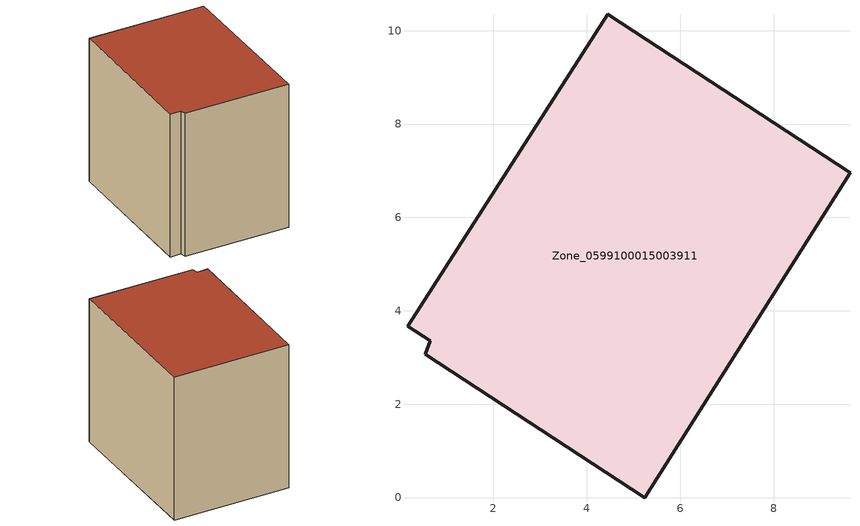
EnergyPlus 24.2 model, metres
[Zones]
Zone_0599100015003911
 floor ground (C_G): 0.16,3.67 4.45,10.35 9.64,6.96 5.24,0 0.54,3.07 0.64,3.36 z0.95
 wall outside (C_F): 5.24,0 9.64,6.96 4.45,10.35 0.16,3.67 0.64,3.36 0.54,3.07 5.24,0 z0.95:8.9
 roof outside (C_R): 4.45,10.35 0.16,3.67 0.64,3.36 0.54,3.07 5.24,0 9.64,6.96 z8.9
[BUILDING]
Pand.0599100015003911: North Axis=0; Terrain=City; Loads Convergence Tolerance Value=0.04; Temperature Convergence Tolerance Value=0.4; Solar Distribution=FullExterior; Maximum Number of Warmup Days=25; Minimum Number of Warmup Days=1
[Site:Location]
Rotterdam.The.Hague.AP_ZH_NLD Design_Conditions: Latitude=51.96; Longitude=4.45; Time Zone=1; Elevation=-4.5
[SITE:GROUNDTEMPERATURE:BUILDINGSURFACE]
18, 18, 18, 18, 18, 18, 18, 18, 18, 18, 18, 18
[MATERIAL] Thermal Absorptance=0.9; Solar Absorptance=0.7; Visible Absorptance=0.7
Name | Roughness | Thickness | Conductivity | Density | Specific Heat
G.TI.1965-1974 | MediumSmooth | 0.15 | 0.882353 | 540 | 1210
F.TI.1965-1974 | Rough | 0.3 | 0.697674 | 1920 | 840
R.TI.1965-1974 | MediumRough | 0.2 | 0.232558 | 1500 | 1000
[CONSTRUCTION]
C_G: G.TI.1965-1974
C_F: F.TI.1965-1974
C_R: R.TI.1965-1974
[ZONE]
Zone_0599100015003911: Type=1; Multiplier=1; Ceiling Height=Autocalculate; Volume=Autocalculate; Floor Area=autocalculate; Part of Total Floor Area=Yes
[ZONEINFILTRATION:DESIGNFLOWRATE]
Infil_Zone_0599100015003911: Zone or ZoneList or Space or SpaceList=Zone_0599100015003911; Schedule=AlwaysOn; Design Flow Rate Calculation Method=Flow/Area; Flow Rate per Floor Area=0.003; Constant Term Coefficient=1; Temperature Term Coefficient=0; Velocity Term Coefficient=0; Velocity Squared Term Coefficient=0
[HVACTEMPLATE:ZONE:IDEALLOADSAIRSYSTEM]
Zone_0599100015003911: Maximum Heating Supply Air Temperature=50; Minimum Cooling Supply Air Temperature=13; Maximum Heating Supply Air Humidity Ratio=0.0156; Minimum Cooling Supply Air Humidity Ratio=0.0077; Heating Limit=NoLimit; Cooling Limit=NoLimit; Dehumidification Control Type=ConstantSensibleHeatRatio; Cooling Sensible Heat Ratio=0.7; Dehumidification Setpoint=60; Humidification Control Type=None; Humidification Setpoint=30; Outdoor Air Method=None; Outdoor Air Flow Rate per Person=0.00944; Outdoor Air Flow Rate per Zone Floor Area=0; Outdoor Air Flow Rate per Zone=0; Demand Controlled Ventilation Type=None; Outdoor Air Economizer Type=NoEconomizer; Heat Recovery Type=None; Sensible Heat Recovery Effectiveness=0.7; Latent Heat Recovery Effectiveness=0.65
[ZONECONTROL:THERMOSTAT]
ThermostatControl_Zone_0599100015003911: Zone or ZoneList=Zone_0599100015003911; Control Type Schedule=DualSetpointControlType; Control 1=Thermostat_Zone_0599100015003911; Temperature Difference Between Cutout And Setpoint=0
[THERMOSTATSETPOINT:DUALSETPOINT]
Thermostat_Zone_0599100015003911: Heating Setpoint Temperature Schedule=HeatingSetpoint_Zone_0599100015003911; Cooling Setpoint Temperature Schedule=CoolingSetpoint_Zone_0599100015003911
[SCHEDULE:COMPACT]
HeatingSetpoint_Zone_0599100015003911: Through: 12/31, For: AllDays, Until: 24:00, 21
CoolingSetpoint_Zone_0599100015003911: Through: 12/31, For: AllDays, Until: 24:00, 24
DualSetpointControlType: Through: 12/31, For: AllDays, Until: 24:00, 4
AlwaysOn: Through: 12/31, For: AllDays, Until: 24:00, 1
